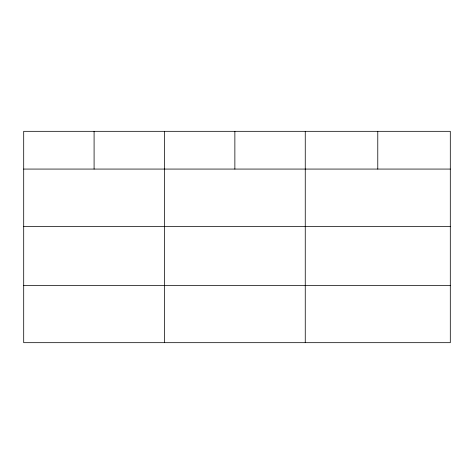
<?xml version="1.0" encoding="UTF-8"?>
<svg xmlns="http://www.w3.org/2000/svg" width="474" height="474" viewBox="0 0 474 474"><rect width="100%" height="100%" fill="white"/><g stroke="black" fill="none" stroke-linecap="round" stroke-linejoin="round"><path stroke-width="0.71" d="M450.3 226.359L450.3 131.322L23.7 131.322L23.7 342.678L450.3 342.678L450.3 226.359L23.7 226.359M23.7 169.07L450.3 169.07M23.7 285.384L450.3 285.384M377.778 131.322L377.778 169.07M305.256 131.322L305.256 342.678M234.867 131.322L234.867 169.07M164.478 131.322L164.478 342.678M94.089 131.322L94.089 169.07"/></g></svg>
